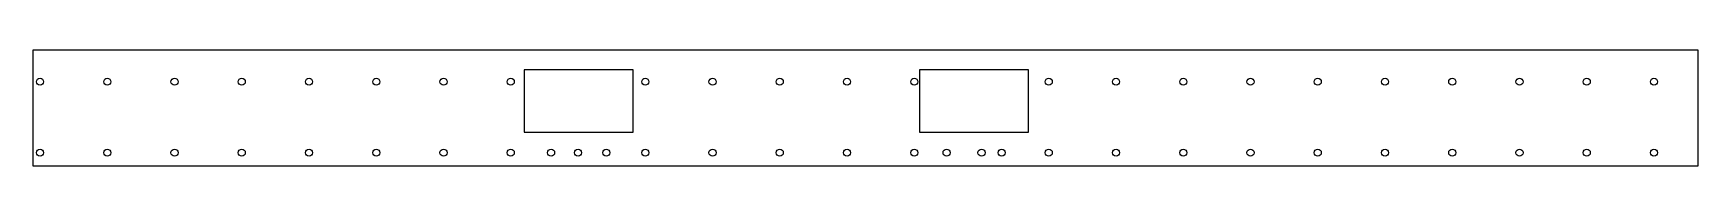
# Model space of a CAD drawing. Extents: x -1235 to 1240, y -89 to 84.
import ezdxf

# ---------------------------------------------------------------- set-up
doc = ezdxf.new("R2010")
doc.units = 0

msp = doc.modelspace()

# ---------------------------------------------------------------- linework, layer by layer
at = {"layer": 'TAGLIO', "color": 0}
for p, q in [((-1235, 84.043469), (1240, 84.043469)), ((-1235, -89.043469), (-1235, 84.043469)), ((1240, 84.043469), (1240, -89.043469)), ((-343, 54.129326), (-505, 54.129326)), ((-505, 54.129326), (-505, -38.52875)), ((-343, -38.52875), (-343, 54.129326)), ((164, 54.129326), (83.000001, 54.129326)), ((83.000001, 54.129326), (83.000001, -38.52875)), ((245, 54.129326), (164, 54.129326)), ((245, -38.52875), (245, 54.129326)), ((-505, -38.52875), (-424, -38.52875)), ((-424, -38.52875), (-343, -38.52875)), ((83.000001, -38.52875), (245, -38.52875)), ((1240, -89.043469), (-1235, -89.043469))]:
    msp.add_line(p, q, dxfattribs=at)
for centre in [(-1225, 36.629268), (-1125, 36.629268), (-1025, 36.629268), (-925, 36.629268), (-825, 36.629268), (-725, 36.629268), (-625, 36.629268), (-525, 36.629268), (-325, 36.629268), (-225, 36.629268), (-125, 36.629268), (-25, 36.629268), (75, 36.629268), (275, 36.629268), (375, 36.629268), (475, 36.629268), (575, 36.629268), (675, 36.629268), (775, 36.629268), (875, 36.629268), (975, 36.629268), (1075, 36.629268), (1175, 36.629268), (-1225, -69.043469), (-1125, -69.043469), (-1025, -69.043469), (-925, -69.043469), (-825, -69.043469), (-725, -69.043469), (-625, -69.043469), (-525, -69.043469), (-465, -69.043469), (-425, -69.043469), (-383, -69.043469), (-325, -69.043469), (-225, -69.043469), (-125, -69.043469), (-25, -69.043469), (75, -69.043469), (123, -69.043469), (175, -69.043469), (205, -69.043469), (275, -69.043469), (375, -69.043469), (475, -69.043469), (575, -69.043469), (675, -69.043469), (775, -69.043469), (875, -69.043469), (975, -69.043469), (1075, -69.043469), (1175, -69.043469)]:
    msp.add_circle(centre, 5.25, dxfattribs=at)

doc.saveas('drawing.dxf')
